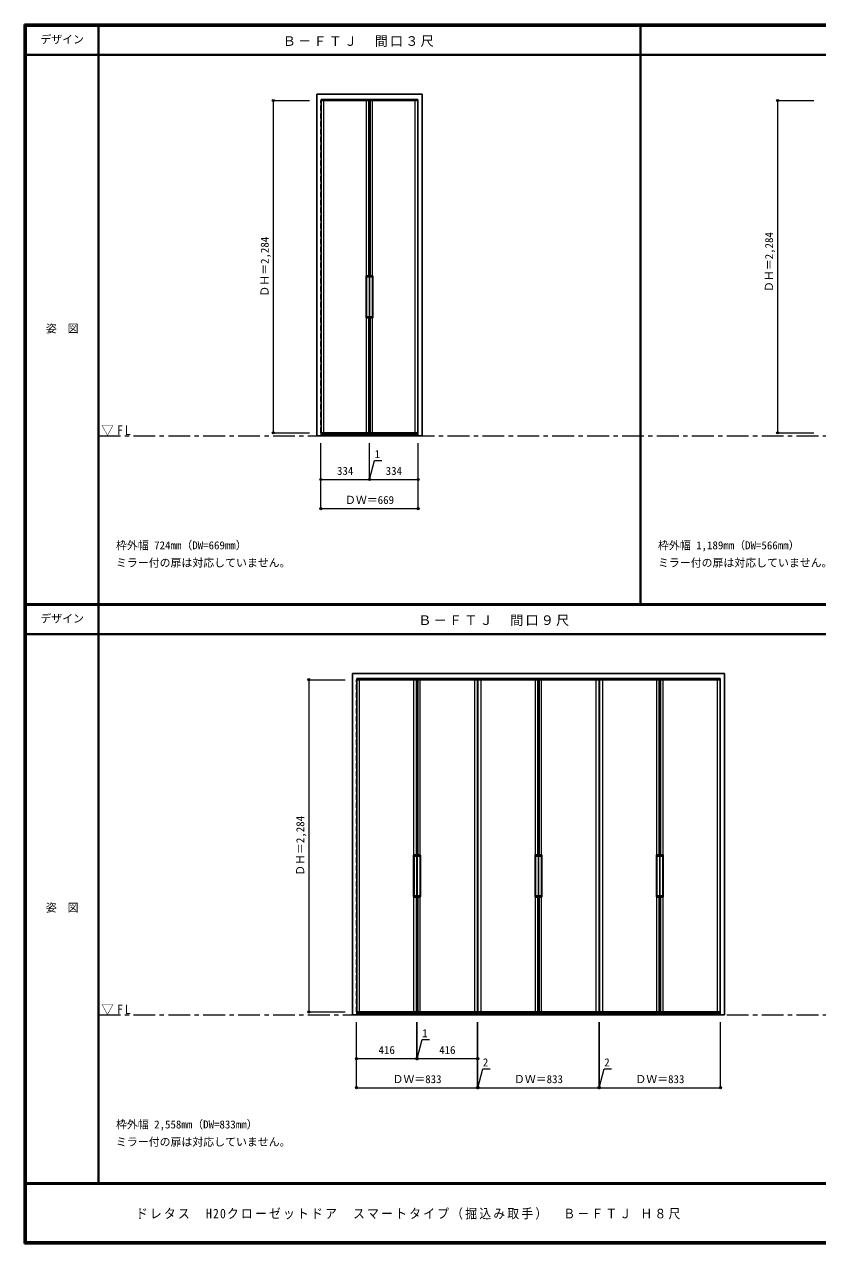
# Model space of a CAD drawing. Units: millimetres, scale not verified. Extents: x -6000 to 5700, y -4307 to 4260.
# Drawn here: x -6000 to -546, y -4205 to 4175 of the extents above; entities that cross this region are included whole.
import ezdxf
from ezdxf.enums import TextEntityAlignment as Align

# ---------------------------------------------------------------- set-up
doc = ezdxf.new("R2010")
doc.units = ezdxf.units.MM
doc.header["$LTSCALE"] = 30
doc.header["$PDMODE"] = 32
doc.header["$PDSIZE"] = 15
doc.linetypes.add('CHAIN1', pattern=[8, 5, -1, 1, -1])
doc.linetypes.add('DASHED1', pattern=[1.8, 1.2, -0.6])
for name, color, linetype, lineweight in [('0-1_通り芯', 7, 'CHAIN1', 18), ('0-2_扉', 3, 'Continuous', 25), ('0-3_仕上げ', 7, 'Continuous', 18), ('0-4_枠', 3, 'Continuous', 25), ('0-B_寸法', 7, 'Continuous', 9), ('F-1_枠', 6, 'Continuous', 40)]:
    doc.layers.add(name, color=color, linetype=linetype, lineweight=lineweight)
doc.layers.add('0-A_文字', color=7, linetype='Continuous')
doc.layers.add('F-A_文字', color=7, linetype='Continuous')
doc.styles.add('ＭＳ ゴシック', font='')
doc.styles.get('ＭＳ ゴシック').set_extended_font_data('MS Gothic')

msp = doc.modelspace()

# ---------------------------------------------------------------- linework, layer by layer
at = {"layer": '0-1_通り芯'}
for p, q in [((-5490, 1347), (5700, 1347)), ((-5490, -2633.5), (5700, -2633.5))]:
    msp.add_line(p, q, dxfattribs=at)
at = {"layer": '0-2_扉', "color": 4, "linetype": 'DASHED1', "lineweight": 9}
for p, q in [((-3961.17, 1367.5), (-3961.17, 3651.5)), ((-3958.67, 3651.5), (-3961.17, 3651.5)), ((-3294.67, 3651.5), (-3292.17, 3651.5)), ((-3292.17, 1367.5), (-3292.17, 3651.5)), ((-3958.67, 1367.5), (-3961.17, 1367.5)), ((-3294.67, 1367.5), (-3292.17, 1367.5)), ((-3716.5, -2613), (-3716.5, -329)), ((-3714, -329), (-3716.5, -329)), ((-1216, -329), (-1213.5, -329)), ((-1213.5, -2613), (-1213.5, -329)), ((-3714, -2613), (-3716.5, -2613)), ((-1216, -2613), (-1213.5, -2613))]:
    msp.add_line(p, q, dxfattribs=at)
at = {"layer": '0-2_扉'}
for p, q in [((-3958.67, 3651.5), (-3627.17, 3651.5)), ((-3631.17, 2447.5), (-3631.17, 3651.5)), ((-3627.17, 1367.5), (-3627.17, 3651.5)), ((-3626.17, 3651.5), (-3294.67, 3651.5)), ((-3626.17, 1367.5), (-3626.17, 3651.5)), ((-3622.17, 2447.5), (-3622.17, 3651.5)), ((-3650.17, 2444.5), (-3650.17, 2160.5)), ((-3647.17, 2447.5), (-3627.17, 2447.5)), ((-3647.17, 2436.5), (-3647.17, 2168.5)), ((-3644.17, 2439.5), (-3630.17, 2439.5)), ((-3627.17, 2447.5), (-3627.17, 2442.5)), ((-3627.17, 2442.5), (-3627.17, 2444)), ((-3627.17, 2442.5), (-3627.17, 2444)), ((-3606.17, 2447.5), (-3626.17, 2447.5)), ((-3626.17, 2447.5), (-3626.17, 2442.5)), ((-3626.17, 2442.5), (-3626.17, 2444)), ((-3626.17, 2442.5), (-3626.17, 2444)), ((-3609.17, 2439.5), (-3623.17, 2439.5)), ((-3606.17, 2436.5), (-3606.17, 2168.5)), ((-3603.17, 2444.5), (-3603.17, 2160.5)), ((-3647.17, 2157.5), (-3627.17, 2157.5)), ((-3644.17, 2165.5), (-3630.17, 2165.5)), ((-3631.17, 1367.5), (-3631.17, 2157.5)), ((-3627.17, 2162.5), (-3627.17, 2161)), ((-3627.17, 2162.5), (-3627.17, 2161)), ((-3627.17, 2162.5), (-3627.17, 2161)), ((-3627.17, 2157.5), (-3627.17, 2162.5)), ((-3626.17, 2162.5), (-3626.17, 2161)), ((-3626.17, 2162.5), (-3626.17, 2161)), ((-3626.17, 2162.5), (-3626.17, 2161)), ((-3626.17, 2157.5), (-3626.17, 2162.5)), ((-3606.17, 2157.5), (-3626.17, 2157.5)), ((-3609.17, 2165.5), (-3623.17, 2165.5)), ((-3622.17, 1367.5), (-3622.17, 2157.5)), ((-3958.67, 1367.5), (-3627.17, 1367.5)), ((-3626.17, 1367.5), (-3294.67, 1367.5)), ((-3714, -329), (-3300.5, -329)), ((-3304.5, -1533), (-3304.5, -329)), ((-3300.5, -329), (-3300.5, -2613)), ((-3299.5, -329), (-3299.5, -2613)), ((-3295.5, -1533), (-3295.5, -329)), ((-2881.5, -329), (-2465.5, -329)), ((-2881.5, -329), (-2881.5, -2613)), ((-2469.5, -1533), (-2469.5, -329)), ((-2465.5, -329), (-2465.5, -2613)), ((-2464.5, -329), (-2048.5, -329)), ((-2464.5, -329), (-2464.5, -2613)), ((-2460.5, -1533), (-2460.5, -329)), ((-2048.5, -329), (-2048.5, -2613)), ((-2046.5, -329), (-1630.5, -329)), ((-2046.5, -329), (-2046.5, -2613)), ((-1634.5, -1533), (-1634.5, -329)), ((-1630.5, -329), (-1630.5, -2613)), ((-1629.5, -329), (-1629.5, -2613)), ((-1629.5, -329), (-1216, -329)), ((-1625.5, -1533), (-1625.5, -329)), ((-3323.5, -1536), (-3323.5, -1820)), ((-3320.5, -1533), (-3300.5, -1533)), ((-3320.5, -1544), (-3320.5, -1812)), ((-3317.5, -1541), (-3303.5, -1541)), ((-3300.5, -1533), (-3300.5, -1538)), ((-3300.5, -1538), (-3300.5, -1536.5)), ((-3300.5, -1538), (-3300.5, -1536.5)), ((-3279.5, -1533), (-3299.5, -1533)), ((-3299.5, -1533), (-3299.5, -1538)), ((-3299.5, -1538), (-3299.5, -1536.5)), ((-3299.5, -1538), (-3299.5, -1536.5)), ((-3282.5, -1541), (-3296.5, -1541)), ((-3279.5, -1544), (-3279.5, -1812)), ((-3276.5, -1536), (-3276.5, -1820)), ((-2488.5, -1536), (-2488.5, -1820)), ((-2485.5, -1533), (-2465.5, -1533)), ((-2485.5, -1544), (-2485.5, -1812)), ((-2482.5, -1541), (-2468.5, -1541)), ((-2465.5, -1533), (-2465.5, -1538)), ((-2465.5, -1538), (-2465.5, -1536.5)), ((-2465.5, -1538), (-2465.5, -1536.5)), ((-2444.5, -1533), (-2464.5, -1533)), ((-2464.5, -1533), (-2464.5, -1538)), ((-2464.5, -1538), (-2464.5, -1536.5)), ((-2464.5, -1538), (-2464.5, -1536.5)), ((-2447.5, -1541), (-2461.5, -1541)), ((-2444.5, -1544), (-2444.5, -1812)), ((-2441.5, -1536), (-2441.5, -1820)), ((-1653.5, -1536), (-1653.5, -1820)), ((-1650.5, -1533), (-1630.5, -1533)), ((-1650.5, -1544), (-1650.5, -1812)), ((-1647.5, -1541), (-1633.5, -1541)), ((-1630.5, -1533), (-1630.5, -1538)), ((-1630.5, -1538), (-1630.5, -1536.5)), ((-1630.5, -1538), (-1630.5, -1536.5)), ((-1609.5, -1533), (-1629.5, -1533)), ((-1629.5, -1533), (-1629.5, -1538)), ((-1629.5, -1538), (-1629.5, -1536.5)), ((-1629.5, -1538), (-1629.5, -1536.5)), ((-1612.5, -1541), (-1626.5, -1541)), ((-1609.5, -1544), (-1609.5, -1812)), ((-1606.5, -1536), (-1606.5, -1820)), ((-3320.5, -1823), (-3300.5, -1823)), ((-3317.5, -1815), (-3303.5, -1815)), ((-3304.5, -2613), (-3304.5, -1823)), ((-3300.5, -1818), (-3300.5, -1819.5)), ((-3300.5, -1818), (-3300.5, -1819.5)), ((-3300.5, -1818), (-3300.5, -1819.5)), ((-3300.5, -1823), (-3300.5, -1818)), ((-3299.5, -1818), (-3299.5, -1819.5)), ((-3299.5, -1818), (-3299.5, -1819.5)), ((-3299.5, -1818), (-3299.5, -1819.5)), ((-3299.5, -1823), (-3299.5, -1818)), ((-3279.5, -1823), (-3299.5, -1823)), ((-3282.5, -1815), (-3296.5, -1815)), ((-3295.5, -2613), (-3295.5, -1823)), ((-2485.5, -1823), (-2465.5, -1823)), ((-2482.5, -1815), (-2468.5, -1815)), ((-2469.5, -2613), (-2469.5, -1823)), ((-2465.5, -1818), (-2465.5, -1819.5)), ((-2465.5, -1818), (-2465.5, -1819.5)), ((-2465.5, -1818), (-2465.5, -1819.5)), ((-2465.5, -1823), (-2465.5, -1818)), ((-2464.5, -1818), (-2464.5, -1819.5)), ((-2464.5, -1818), (-2464.5, -1819.5)), ((-2464.5, -1818), (-2464.5, -1819.5)), ((-2464.5, -1823), (-2464.5, -1818)), ((-2444.5, -1823), (-2464.5, -1823)), ((-2447.5, -1815), (-2461.5, -1815)), ((-2460.5, -2613), (-2460.5, -1823)), ((-1650.5, -1823), (-1630.5, -1823)), ((-1647.5, -1815), (-1633.5, -1815)), ((-1634.5, -2613), (-1634.5, -1823)), ((-1630.5, -1818), (-1630.5, -1819.5)), ((-1630.5, -1818), (-1630.5, -1819.5)), ((-1630.5, -1818), (-1630.5, -1819.5)), ((-1630.5, -1823), (-1630.5, -1818)), ((-1629.5, -1818), (-1629.5, -1819.5)), ((-1629.5, -1818), (-1629.5, -1819.5)), ((-1629.5, -1818), (-1629.5, -1819.5)), ((-1629.5, -1823), (-1629.5, -1818)), ((-1609.5, -1823), (-1629.5, -1823)), ((-1612.5, -1815), (-1626.5, -1815)), ((-1625.5, -2613), (-1625.5, -1823)), ((-3714, -2613), (-3300.5, -2613)), ((-3299.5, -2613), (-2883.5, -2613)), ((-2881.5, -2613), (-2465.5, -2613)), ((-2464.5, -2613), (-2048.5, -2613)), ((-2046.5, -2613), (-1630.5, -2613)), ((-1629.5, -2613), (-1216, -2613))]:
    msp.add_line(p, q, dxfattribs=at)
msp.add_lwpolyline([(-3299.5, -329), (-2883.5, -329), (-2883.5, -2613)], dxfattribs=at)
for centre, start, end in [((-3647.17, 2444.5), 90, 180), ((-3644.17, 2436.5), 90, 180), ((-3630.17, 2442.5), 270, 0), ((-3623.17, 2442.5), 180, 270), ((-3609.17, 2436.5), 0, 90), ((-3606.17, 2444.5), 0, 90), ((-3647.17, 2160.5), 180, 270), ((-3644.17, 2168.5), 180, 270), ((-3630.17, 2162.5), 0, 90), ((-3623.17, 2162.5), 90, 180), ((-3609.17, 2168.5), 270, 0), ((-3606.17, 2160.5), 270, 0), ((-3320.5, -1536), 90, 180), ((-3317.5, -1544), 90, 180), ((-3303.5, -1538), 270, 0), ((-3296.5, -1538), 180, 270), ((-3282.5, -1544), 0, 90), ((-3279.5, -1536), 0, 90), ((-2485.5, -1536), 90, 180), ((-2482.5, -1544), 90, 180), ((-2468.5, -1538), 270, 0), ((-2461.5, -1538), 180, 270), ((-2447.5, -1544), 0, 90), ((-2444.5, -1536), 0, 90), ((-1650.5, -1536), 90, 180), ((-1647.5, -1544), 90, 180), ((-1633.5, -1538), 270, 0), ((-1626.5, -1538), 180, 270), ((-1612.5, -1544), 0, 90), ((-1609.5, -1536), 0, 90), ((-3320.5, -1820), 180, 270), ((-3317.5, -1812), 180, 270), ((-3303.5, -1818), 0, 90), ((-3296.5, -1818), 90, 180), ((-3282.5, -1812), 270, 0), ((-3279.5, -1820), 270, 0), ((-2485.5, -1820), 180, 270), ((-2482.5, -1812), 180, 270), ((-2468.5, -1818), 0, 90), ((-2461.5, -1818), 90, 180), ((-2447.5, -1812), 270, 0), ((-2444.5, -1820), 270, 0), ((-1650.5, -1820), 180, 270), ((-1647.5, -1812), 180, 270), ((-1633.5, -1818), 0, 90), ((-1626.5, -1818), 90, 180), ((-1612.5, -1812), 270, 0), ((-1609.5, -1820), 270, 0)]:
    msp.add_arc(centre, 3, start, end, dxfattribs=at)
at = {"layer": '0-3_仕上げ'}
for p, q in [((-3940.17, 1367.5), (-3940.17, 3651.5)), ((-3648.17, 2447.33), (-3648.17, 3651.5)), ((-3605.17, 2447.33), (-3605.17, 3651.5)), ((-3313.17, 1367.5), (-3313.17, 3651.5)), ((-3648.17, 1367.5), (-3648.17, 2157.67)), ((-3605.17, 1367.5), (-3605.17, 2157.67)), ((-3695.5, -2613), (-3695.5, -329)), ((-3321.5, -1533.17), (-3321.5, -329)), ((-3278.5, -1533.17), (-3278.5, -329)), ((-2904.5, -329), (-2904.5, -2613)), ((-2860.5, -329), (-2860.5, -2613)), ((-2486.5, -1533.17), (-2486.5, -329)), ((-2443.5, -1533.17), (-2443.5, -329)), ((-2069.5, -329), (-2069.5, -2613)), ((-2025.5, -329), (-2025.5, -2613)), ((-1651.5, -1533.17), (-1651.5, -329)), ((-1608.5, -1533.17), (-1608.5, -329)), ((-1234.5, -2613), (-1234.5, -329)), ((-3321.5, -2613), (-3321.5, -1822.83)), ((-3278.5, -2613), (-3278.5, -1822.83)), ((-2486.5, -2613), (-2486.5, -1822.83)), ((-2443.5, -2613), (-2443.5, -1822.83)), ((-1651.5, -2613), (-1651.5, -1822.83)), ((-1608.5, -2613), (-1608.5, -1822.83))]:
    msp.add_line(p, q, dxfattribs=at)
at = {"layer": '0-4_枠'}
for p, q in [((-3988.67, 1347), (-3988.67, 3695)), ((-3988.67, 3695), (-3264.67, 3695)), ((-3264.67, 1347), (-3264.67, 3695)), ((-3958.67, 1347), (-3958.67, 3659)), ((-3958.67, 3659), (-3294.67, 3659)), ((-3294.67, 1347), (-3294.67, 3659)), ((-3988.67, 1347), (-3264.67, 1347)), ((-3958.67, 1359), (-3294.67, 1359)), ((-3744, -2633.5), (-3744, -285.5)), ((-3744, -285.5), (-1186, -285.5)), ((-3714, -2633.5), (-3714, -321.5)), ((-3714, -321.5), (-1216, -321.5)), ((-1216, -2633.5), (-1216, -321.5)), ((-1186, -2633.5), (-1186, -285.5)), ((-3744, -2633.5), (-1186, -2633.5)), ((-3714, -2621.5), (-1216, -2621.5))]:
    msp.add_line(p, q, dxfattribs=at)
at = {"layer": '0-B_寸法', "color": 4}
for p, q in [((-4288.67, 3651.5), (-4288.67, 1367.5)), ((-4288.67, 3651.5), (-4038.67, 3651.5)), ((-820.5, 3651.5), (-820.5, 1367.5)), ((-820.5, 3651.5), (-570.5, 3651.5)), ((-4288.67, 1367.5), (-4038.67, 1367.5)), ((-820.5, 1367.5), (-570.5, 1367.5)), ((-3961.17, 847), (-3961.17, 1297)), ((-3292.17, 847), (-3292.17, 1297)), ((-3626.17, 1047), (-3292.17, 1047)), ((-3961.17, 847), (-3292.17, 847)), ((-4044, -329), (-4044, -2613)), ((-4044, -329), (-3794, -329)), ((-4044, -2613), (-3794, -2613)), ((-3716.5, -3133.5), (-3716.5, -2683.5)), ((-2883.5, -3133.5), (-2883.5, -2683.5)), ((-3299.5, -2933.5), (-2883.5, -2933.5)), ((-3716.5, -3133.5), (-2883.5, -3133.5))]:
    msp.add_line(p, q, dxfattribs=at)
for points in [[(-3961.17, 1047), (-3627.17, 1047), (-3627.17, 1297)], [(-3627.17, 1047), (-3626.17, 1047), (-3626.17, 1297)], [(-3626.67, 1047), (-3591.72, 1177.43), (-3540.93, 1177.43)], [(-3716.5, -2933.5), (-3300.5, -2933.5), (-3300.5, -2683.5)], [(-3300.5, -2933.5), (-3299.5, -2933.5), (-3299.5, -2683.5)], [(-2883.5, -3133.5), (-2881.5, -3133.5), (-2881.5, -2683.5)], [(-2881.5, -3133.5), (-2048.5, -3133.5), (-2048.5, -2683.5)], [(-2048.5, -3133.5), (-2046.5, -3133.5), (-2046.5, -2683.5)], [(-2046.5, -3133.5), (-1213.5, -3133.5), (-1213.5, -2683.5)], [(-3300, -2933.5), (-3265.05, -2803.07), (-3214.27, -2803.07)], [(-2882.5, -3133.5), (-2847.55, -3003.07), (-2796.77, -3003.07)], [(-2047.5, -3133.5), (-2012.55, -3003.07), (-1961.77, -3003.07)]]:
    msp.add_lwpolyline(points, dxfattribs=at)
at = {"layer": '0-B_寸法'}
for p in [(-4288.67, 3651.5), (-820.5, 3651.5), (-4288.67, 1367.5), (-820.5, 1367.5), (-3961.17, 1047), (-3627.17, 1047), (-3626.17, 1047), (-3292.17, 1047), (-3961.17, 847), (-3292.17, 847), (-4044, -329), (-4044, -2613), (-3716.5, -2933.5), (-3300.5, -2933.5), (-3299.5, -2933.5), (-2883.5, -2933.5), (-3716.5, -3133.5), (-2883.5, -3133.5), (-2881.5, -3133.5), (-2048.5, -3133.5), (-2046.5, -3133.5), (-1213.5, -3133.5)]:
    msp.add_point(p, dxfattribs=at)
at = {"layer": 'F-1_枠'}
for p, q in [((-6000, 4175), (5700, 4175)), ((-6000, 4175), (-6000, -4205)), ((-6000, 4170), (5700, 4170)), ((-6000, 4165), (5700, 4165)), ((-5995, 4175), (-5995, -4205)), ((-5990, 4175), (-5990, -4205)), ((-5490, 4175), (-5490, -3790)), ((-1763.33, 190.5), (-1763.33, 4175)), ((-6000, 3965), (5700, 3965)), ((-6000, 190.5), (5700, 190.5)), ((-6000, 187.5), (5700, 187.5)), ((-6000, 184.5), (5700, 184.5)), ((-6000, -15.5), (5700, -15.5)), ((5700, -3790), (-6000, -3790)), ((5700, -3795), (-6000, -3795)), ((5700, -4195), (-6000, -4195)), ((5700, -4200), (-6000, -4200)), ((5700, -4205), (-6000, -4205))]:
    msp.add_line(p, q, dxfattribs=at)

# ---------------------------------------------------------------- texts
at = {"layer": '0-A_文字', "style": 'ＭＳ ゴシック'}
for s, p in [('枠外幅 724mm（DW=669mm）', (-5370, 550.5)), ('枠外幅 1,189mm（DW=566mm）', (-1643.33, 550.5)), ('ミラー付の扉は対応していません。', (-5370, 430.5)), ('ミラー付の扉は対応していません。', (-1643.33, 430.5)), ('枠外幅 2,558mm（DW=833mm）', (-5370, -3430)), ('ミラー付の扉は対応していません。', (-5370, -3550))]:
    msp.add_text(s, height=54.99, dxfattribs=at).set_placement(p, align=Align.BOTTOM_LEFT)
at = {"layer": '0-A_文字', "char_height": 65.98, "attachment_point": 7, "style": 'ＭＳ ゴシック'}
for s, insert in [('\\T1.17;Ｂ－ＦＴＪ\u3000間口３尺', (-4222.92, 4020)), ('\\T1.26;\\W0.95;▽FL', (-5471.25, 1347)), ('\\T1.17;Ｂ－ＦＴＪ\u3000間口９尺', (-3291.25, 39.5)), ('\\T1.26;\\W0.95;▽FL', (-5471.25, -2633.5))]:
    msp.add_mtext(s, dxfattribs=dict(at, insert=insert))
at = {"layer": '0-B_寸法', "style": 'ＭＳ ゴシック'}
for p in [(-4303.67, 2303.25), (-835.5, 2335.25), (-4059, -1677.25)]:
    msp.add_text('ＤＨ＝2,284', height=54.99, rotation=90, dxfattribs=at).set_placement(p, align=Align.BOTTOM_LEFT)
for s, p in [('1', (-3591.72, 1177.43)), ('334', (-3850.42, 1062)), ('334', (-3515.42, 1062)), ('ＤＷ＝669', (-3795.42, 862)), ('1', (-3265.05, -2803.07)), ('416', (-3564.75, -2918.5)), ('416', (-3147.75, -2918.5)), ('2', (-2847.55, -3003.07)), ('2', (-2012.55, -3003.07)), ('ＤＷ＝833', (-3468.75, -3118.5)), ('ＤＷ＝833', (-2633.75, -3118.5)), ('ＤＷ＝833', (-1798.75, -3118.5))]:
    msp.add_text(s, height=54.99, dxfattribs=at).set_placement(p, align=Align.BOTTOM_LEFT)
at = {"layer": 'F-A_文字', "style": 'ＭＳ ゴシック'}
for s, p in [('デザイン', (-5890, 4027.5)), ('姿\u3000図', (-5852.5, 2040.25)), ('デザイン', (-5890, 47)), ('姿\u3000図', (-5852.5, -1940.25))]:
    msp.add_text(s, height=54.99, dxfattribs=at).set_placement(p, align=Align.BOTTOM_LEFT)
at = {"layer": 'F-A_文字', "insert": (-5233.04, -4040), "char_height": 65.98, "attachment_point": 7, "style": 'ＭＳ ゴシック'}
msp.add_mtext('\\T1.19;\\W0.9;ドレタス\u3000H20クローゼットドア\u3000スマートタイプ（掘込み取手）\u3000Ｂ－ＦＴＪ\\~Ｈ８尺', dxfattribs=at)

doc.saveas('drawing.dxf')
